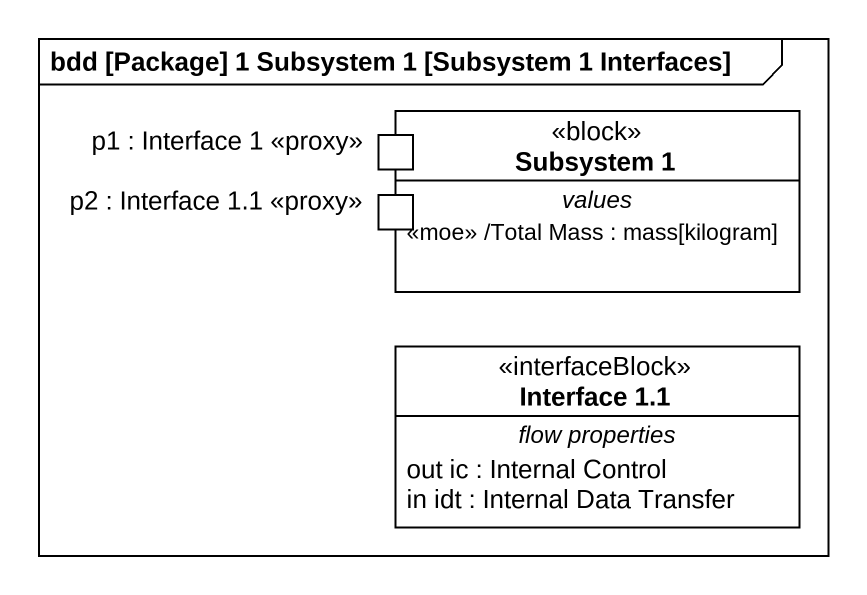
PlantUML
@startuml
mainframe bdd [Package] 1 Subsystem 1 [Subsystem 1 Interfaces]
hide circle
hide empty members
class "Subsystem 1" as Subsystem_1 <<block>> {
  -- values --
  <<moe>> /Total Mass : mass[kilogram]
  -- ports --
  p1 : Interface 1 <<proxy>>
  p2 : Interface 1.1 <<proxy>>
}
class "Interface 1.1" as Interface_1_1 <<interfaceBlock>> {
  -- flow properties --
  out ic : Internal Control
  in idt : Internal Data Transfer
}
@enduml
